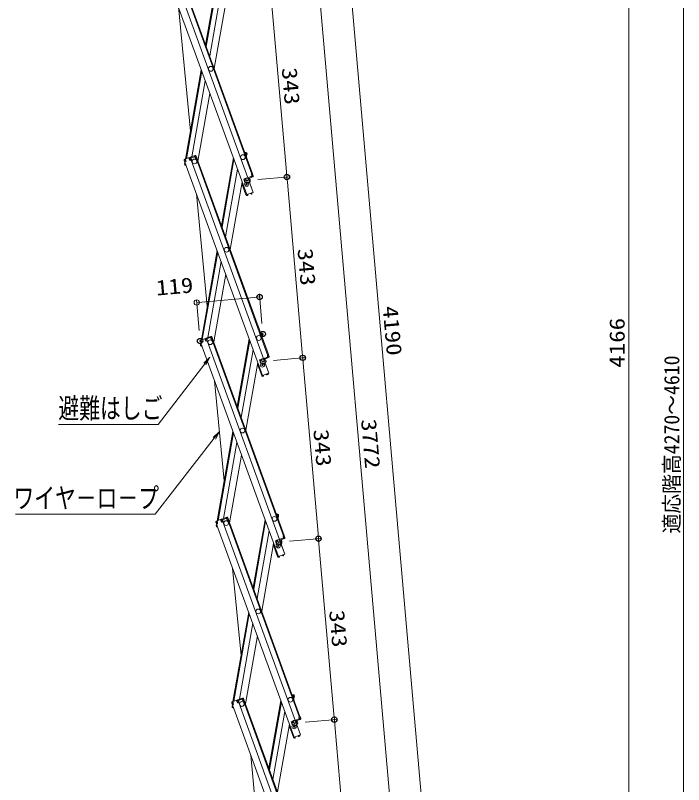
# Model space of a CAD drawing. Units: millimetres, scale not verified, with parts at other scales. Extents: x -2000 to 2000, y -1385 to 1385.
# Drawn here: x -266 to 366, y -517 to 210 of the extents above; entities that cross this region are included whole.
import ezdxf
from ezdxf.enums import TextEntityAlignment as Align

# ---------------------------------------------------------------- set-up
doc = ezdxf.new("R2010")
doc.units = ezdxf.units.MM
doc.header["$LTSCALE"] = 10
doc.header["$PDMODE"] = 32
doc.header["$PDSIZE"] = 5
for name, color, linetype, lineweight in [('0-0_sunpou', 1, 'Continuous', 9), ('0-1_0', 7, 'Continuous', 9), ('2-4_6寸法', 1, 'Continuous', 9)]:
    doc.layers.add(name, color=color, linetype=linetype, lineweight=lineweight)
doc.layers.add('0-2_DEFPOINTS', color=7, linetype='Continuous')
doc.styles.add('ＭＳ ゴシック', font='')
doc.styles.get('ＭＳ ゴシック').set_extended_font_data('MS Gothic')

# ---------------------------------------------------------------- blocks, each defined once
blk = doc.blocks.new('_ORIGIN')
at = {"layer": '0-1_0', "color": 1}
blk.add_line((0, 0), (-10, 0), dxfattribs=at)
blk.add_circle((0, 0), 5, dxfattribs=at)
blk = doc.blocks.new('MLeader28')
at = {"layer": '2-4_6寸法'}
for p, q in [((-72.97, -183.4), (-77.88, -189.72)), ((-136.52, -261.54), (-265.78, -261.54))]:
    blk.add_line(p, q, dxfattribs=at)
for points in [[(-78.93, -188.9), (-72.97, -183.4), (-76.82, -190.54)], [(-77.88, -189.72), (-133.64, -261.54), (-136.52, -261.54)]]:
    blk.add_lwpolyline(points, dxfattribs=at)
at = {"layer": '2-4_6寸法', "color": 2, "style": 'ＭＳ ゴシック', "width": 0.75}
blk.add_text('ワイヤ－ロ－プ', height=19.21, dxfattribs=at).set_placement((-267.66, -261.53), align=Align.BOTTOM_LEFT)
blk = doc.blocks.new('MLeader29')
at = {"layer": '2-4_6寸法'}
for p, q in [((-81.94, -113.19), (-86.81, -119.54)), ((-133.64, -176.87), (-225.11, -176.87))]:
    blk.add_line(p, q, dxfattribs=at)
for points in [[(-87.87, -118.73), (-81.94, -113.19), (-85.75, -120.35)], [(-86.81, -119.54), (-130.76, -176.87), (-133.64, -176.87)]]:
    blk.add_lwpolyline(points, dxfattribs=at)
at = {"layer": '2-4_6寸法', "color": 2, "style": 'ＭＳ ゴシック', "width": 0.75}
blk.add_text('避難はしご', height=19.21, dxfattribs=at).set_placement((-225.11, -176.79), align=Align.BOTTOM_LEFT)

msp = doc.modelspace()

# ---------------------------------------------------------------- linework, layer by layer
at = {"layer": '0-0_sunpou'}
for p, q in [((170.08, -1127.08), (-11.65, 950.13)), ((313.97, 936.18), (313.97, -1136.91)), ((365.62, 925.45), (365.62, -1323.11)), ((-23, 739.16), (140.5, -1129.67)), ((-23.74, 222.78), (-9.66, 61.94)), ((-36.72, 54.55), (-6.74, 57.18)), ((-36.72, 54.55), (-6.74, 57.18)), ((-8.79, 51.98), (5.28, -108.86)), ((-89.48, -61.11), (-40.01, -56.78)), ((-32.84, -81.35), (-35.24, -53.85)), ((-92.15, -87.98), (-94.68, -59.05)), ((-21.77, -116.24), (8.21, -113.62)), ((-21.77, -116.24), (8.21, -113.62)), ((6.15, -118.82), (20.22, -279.66)), ((-6.83, -287.04), (23.15, -284.42)), ((-6.83, -287.04), (23.15, -284.42)), ((21.09, -289.62), (35.17, -450.46)), ((8.11, -457.84), (38.09, -455.22)), ((8.11, -457.84), (38.09, -455.22)), ((36.04, -460.42), (50.11, -621.26))]:
    msp.add_line(p, q, dxfattribs=at)
at = {"layer": '0-1_0'}
for p, q in [((-120.45, 241.62), (-47.17, 40.29)), ((-114.48, 243.79), (-41.21, 42.46)), ((-110.02, 245.42), (-42.44, 59.73)), ((-109.27, 245.69), (-41.69, 60.01)), ((-74.72, 245.71), (-85.99, 181.74)), ((-85.45, 180.24), (-74.17, 244.2)), ((-70.92, 235.28), (-82.2, 171.31)), ((-66.58, 223.34), (-77.85, 159.38)), ((-100.38, 100.14), (-111.75, 217.72)), ((-105, 73.93), (-90.13, 158.31)), ((-104.14, 74.25), (-89.58, 156.8)), ((-98.98, 76.12), (-86.33, 147.88)), ((-93.27, 71.98), (-81.99, 135.94)), ((-49.14, 80.48), (-47.57, 80.21)), ((-48.36, 79.33), (-48.18, 80.32)), ((-106.17, 72.65), (-105.59, 71.06)), ((-101.23, 75.3), (-105.7, 73.68)), ((-105.42, 72.93), (-104.84, 73.14)), ((-105.42, 72.93), (-104.84, 71.33)), ((-105.26, 72.48), (-105.16, 73.02)), ((-104.77, 72.95), (-105.11, 73.89)), ((-104.77, 72.95), (-104.57, 71.16)), ((-101.48, 74.15), (-101.82, 75.09)), ((-100.96, 74.55), (-101.55, 74.34)), ((-101.48, 74.15), (-100.48, 72.65)), ((-100.96, 74.55), (-100.38, 72.96)), ((-96.02, 77.2), (-100.48, 75.58)), ((-99.35, 73.06), (-100.48, 72.65)), ((-100.38, 72.96), (-99.63, 73.23)), ((-95.74, 76.45), (-100.21, 74.83)), ((-100.21, 74.83), (-99.63, 73.23)), ((-100.21, 74.83), (-99.63, 73.23)), ((-99.97, 74.17), (-99.63, 73.23)), ((-99.62, 75.04), (-99.89, 75.79)), ((-99.39, 75.13), (-99.66, 75.88)), ((-99.55, 74.85), (-99.62, 75.04)), ((-99.55, 74.85), (-99.35, 73.06)), ((-99.35, 73.06), (-99.54, 72.99)), ((-99.54, 72.99), (-26.26, -128.34)), ((-96.57, 76.15), (-96.84, 76.9)), ((-96.33, 76.24), (-96.61, 76.99)), ((-96.26, 76.05), (-96.33, 76.24)), ((-96.26, 76.05), (-95.27, 74.55)), ((-95.74, 76.45), (-95.16, 74.85)), ((-95.27, 74.55), (-94.33, 74.89)), ((-95.16, 74.85), (-94.41, 75.13)), ((-95.08, 74.62), (-27.49, -111.06)), ((-94.99, 76.72), (-94.41, 75.13)), ((-94.33, 74.89), (-26.74, -110.79)), ((-59.77, 74.91), (-71.05, 10.95)), ((-70.5, 9.44), (-59.23, 73.41)), ((-48.36, 79.33), (-48.28, 78.12)), ((-47.71, 79.42), (-48.32, 79.53)), ((-48.05, 77.5), (-47.26, 77.36)), ((-47.71, 79.42), (-48, 77.75)), ((-48, 77.75), (-47.21, 77.61)), ((-47.04, 78.59), (-47.5, 75.98)), ((-46.92, 79.28), (-47.21, 77.61)), ((-47.04, 78.59), (-47.21, 77.61)), ((-47.04, 78.59), (-47.21, 77.61)), ((-105.94, 72), (-105.59, 71.06)), ((-105.86, 69.07), (-105.57, 70.75)), ((-105.74, 69.76), (-105.57, 70.75)), ((-104.84, 71.33), (-105.59, 71.06)), ((-105.57, 70.75), (-105.51, 71.09)), ((-105.47, 70.73), (-105.57, 70.75)), ((-104.57, 71.16), (-105.51, 70.82)), ((-105.51, 70.82), (-32.23, -130.51)), ((-105.21, 68.14), (-104.49, 68.02)), ((-105.07, 68.93), (-104.99, 69.4)), ((-105.07, 68.93), (-104.8, 68.88)), ((-104.56, 68.23), (-104.6, 68.04)), ((-55.98, 64.48), (-67.25, 0.51)), ((-42.63, 59.67), (-41.69, 60.01)), ((-42.43, 57.88), (-42.63, 59.67)), ((-42.35, 59.5), (-41.6, 59.77)), ((-41.77, 57.9), (-42.35, 59.5)), ((-41.6, 59.77), (-41.26, 58.83)), ((-41.02, 58.18), (-41.6, 59.77)), ((-51.63, 52.54), (-62.91, -11.42)), ((-47.88, 40.19), (-51.8, 50.95)), ((-48.28, 55.53), (-49.92, 54.94)), ((-49.92, 54.94), (-49.14, 52.77)), ((-47.76, 54.12), (-49.41, 53.53)), ((-48.28, 55.53), (-47.49, 53.37)), ((-45.83, 56.64), (-46.3, 56.47)), ((-45.96, 55.53), (-41.21, 42.46)), ((-45.83, 56.64), (-45.49, 55.7)), ((-41.77, 57.9), (-45.76, 56.45)), ((-42.43, 57.66), (-45.76, 56.45)), ((-41.5, 57.15), (-45.49, 55.7)), ((-42.59, 57.6), (-42.32, 56.85)), ((-42.43, 57.88), (-42.36, 57.69)), ((-42.36, 57.69), (-42.08, 56.94)), ((-84.43, -64.91), (-94.67, 41.05)), ((-47.88, 40.19), (-47.22, 40.43)), ((-47.81, 40.01), (-47.88, 40.19)), ((-41.21, 42.46), (-47.17, 40.29)), ((-47.06, 40.28), (-47.08, 40.33)), ((-46.24, 40.35), (-47.06, 40.28)), ((-46.42, 39.53), (-46.99, 39.48)), ((-46.42, 39.53), (-46.19, 39.8)), ((-46.24, 40.35), (-46.19, 39.8)), ((-43.37, 41.4), (-42.69, 41.87)), ((-42.69, 41.87), (-42.71, 41.92)), ((-42.71, 40.88), (-42.23, 41.21)), ((-41.94, 42.14), (-41.96, 42.19)), ((-90.06, -96.87), (-75.18, -12.49)), ((-89.19, -96.55), (-74.64, -14)), ((-84.04, -94.68), (-71.39, -22.92)), ((-78.32, -98.82), (-67.04, -34.86)), ((-81.07, -93.6), (-85.54, -95.22)), ((-80.8, -94.35), (-85.26, -95.97)), ((-81.62, -94.65), (-81.9, -93.9)), ((-81.39, -94.56), (-81.66, -93.81)), ((-80.8, -94.35), (-80.22, -95.95)), ((-80.05, -94.07), (-79.47, -95.67)), ((-34.2, -90.31), (-32.62, -90.59)), ((-33.41, -91.47), (-33.24, -90.48)), ((-33.41, -91.47), (-33.34, -92.68)), ((-32.76, -91.38), (-33.38, -91.27)), ((-33.11, -93.3), (-32.31, -93.44)), ((-32.76, -91.38), (-33.06, -93.05)), ((-33.06, -93.05), (-32.27, -93.19)), ((-32.1, -92.21), (-32.56, -94.82)), ((-31.97, -91.52), (-32.27, -93.19)), ((-32.1, -92.21), (-32.27, -93.19)), ((-32.1, -92.21), (-32.27, -93.19)), ((-91.23, -98.14), (-90.65, -99.74)), ((-90.99, -98.8), (-90.65, -99.74)), ((-90.92, -101.73), (-90.62, -100.05)), ((-90.8, -101.04), (-90.62, -100.05)), ((-86.29, -95.49), (-90.75, -97.12)), ((-89.9, -99.47), (-90.65, -99.74)), ((-89.63, -99.64), (-90.56, -99.98)), ((-90.56, -99.98), (-17.29, -301.31)), ((-90.48, -97.87), (-89.89, -97.66)), ((-90.48, -97.87), (-89.9, -99.47)), ((-90.32, -98.32), (-90.22, -97.78)), ((-89.82, -97.85), (-90.17, -96.91)), ((-90.13, -101.87), (-90.05, -101.4)), ((-89.82, -97.85), (-89.63, -99.64)), ((-86.54, -96.65), (-86.88, -95.71)), ((-86.02, -96.25), (-86.6, -96.46)), ((-86.54, -96.65), (-85.54, -98.15)), ((-86.02, -96.25), (-85.44, -97.84)), ((-84.41, -97.74), (-85.54, -98.15)), ((-85.44, -97.84), (-84.68, -97.57)), ((-85.26, -95.97), (-84.68, -97.57)), ((-85.26, -95.97), (-84.68, -97.57)), ((-85.03, -96.63), (-84.68, -97.57)), ((-84.68, -95.76), (-84.95, -95.01)), ((-84.44, -95.67), (-84.72, -94.92)), ((-84.61, -95.95), (-84.68, -95.76)), ((-84.61, -95.95), (-84.41, -97.74)), ((-84.41, -97.74), (-84.6, -97.81)), ((-84.6, -97.81), (-11.32, -299.13)), ((-81.32, -94.75), (-81.39, -94.56)), ((-81.32, -94.75), (-80.32, -96.25)), ((-80.32, -96.25), (-79.38, -95.91)), ((-80.22, -95.95), (-79.47, -95.67)), ((-80.13, -96.18), (-12.55, -281.86)), ((-79.38, -95.91), (-11.8, -281.59)), ((-44.83, -95.89), (-56.11, -159.85)), ((-55.56, -161.36), (-44.28, -97.39)), ((-90.27, -102.66), (-89.54, -102.78)), ((-90.13, -101.87), (-89.86, -101.92)), ((-89.62, -102.57), (-89.65, -102.76)), ((-41.03, -106.32), (-52.31, -170.28)), ((-33.33, -115.27), (-34.98, -115.86)), ((-34.98, -115.86), (-34.19, -118.03)), ((-33.33, -115.27), (-32.55, -117.43)), ((-30.89, -114.16), (-31.36, -114.33)), ((-31.02, -115.27), (-26.26, -128.34)), ((-30.89, -114.16), (-30.55, -115.1)), ((-26.83, -112.9), (-30.82, -114.35)), ((-27.48, -113.14), (-30.82, -114.35)), ((-26.55, -113.65), (-30.55, -115.1)), ((-27.68, -111.13), (-26.74, -110.79)), ((-27.48, -112.92), (-27.68, -111.13)), ((-27.65, -113.2), (-27.38, -113.95)), ((-27.48, -112.92), (-27.41, -113.11)), ((-27.41, -111.3), (-26.66, -111.03)), ((-26.83, -112.9), (-27.41, -111.3)), ((-27.41, -113.11), (-27.14, -113.86)), ((-26.66, -111.03), (-26.31, -111.97)), ((-26.08, -112.62), (-26.66, -111.03)), ((-36.69, -118.26), (-47.97, -182.22)), ((-32.94, -130.61), (-36.86, -119.85)), ((-32.82, -116.68), (-34.47, -117.27)), ((-32.94, -130.61), (-32.28, -130.37)), ((-32.87, -130.79), (-32.94, -130.61)), ((-26.26, -128.34), (-32.23, -130.51)), ((-32.12, -130.52), (-32.14, -130.47)), ((-31.29, -130.45), (-32.12, -130.52)), ((-31.29, -130.45), (-31.25, -131)), ((-28.43, -129.4), (-27.75, -128.93)), ((-27.75, -128.93), (-27.77, -128.88)), ((-27.76, -129.92), (-27.29, -129.58)), ((-27, -128.66), (-27.01, -128.61)), ((-68.47, -229.96), (-77.59, -135.63)), ((-31.47, -131.27), (-32.05, -131.32)), ((-31.47, -131.27), (-31.25, -131)), ((-75.12, -267.67), (-60.24, -183.29)), ((-74.25, -267.35), (-59.69, -184.8)), ((-69.1, -265.47), (-56.44, -193.72)), ((-63.38, -269.62), (-52.1, -205.66)), ((-19.25, -261.11), (-17.68, -261.39)), ((-18.47, -262.27), (-18.3, -261.28)), ((-71.35, -266.29), (-75.81, -267.92)), ((-75.54, -268.67), (-74.95, -268.46)), ((-75.54, -268.67), (-74.96, -270.27)), ((-75.37, -269.12), (-75.28, -268.58)), ((-74.88, -268.64), (-75.22, -267.71)), ((-74.88, -268.64), (-74.68, -270.43)), ((-71.59, -267.45), (-71.93, -266.51)), ((-71.07, -267.05), (-71.66, -267.26)), ((-71.59, -267.45), (-70.59, -268.95)), ((-71.07, -267.05), (-70.49, -268.64)), ((-66.13, -264.4), (-70.6, -266.02)), ((-69.47, -268.54), (-70.59, -268.95)), ((-70.49, -268.64), (-69.74, -268.37)), ((-65.86, -265.15), (-70.32, -266.77)), ((-70.32, -266.77), (-69.74, -268.37)), ((-70.32, -266.77), (-69.74, -268.37)), ((-70.08, -267.43), (-69.74, -268.37)), ((-69.73, -266.56), (-70.01, -265.81)), ((-69.5, -266.47), (-69.77, -265.72)), ((-69.67, -266.75), (-69.73, -266.56)), ((-69.67, -266.75), (-69.47, -268.54)), ((-69.47, -268.54), (-69.65, -268.6)), ((-69.65, -268.6), (3.62, -469.93)), ((-66.68, -265.45), (-66.95, -264.7)), ((-66.45, -265.36), (-66.72, -264.61)), ((-66.38, -265.55), (-66.45, -265.36)), ((-66.38, -265.55), (-65.38, -267.05)), ((-65.86, -265.15), (-65.28, -266.75)), ((-65.38, -267.05), (-64.44, -266.71)), ((-65.28, -266.75), (-64.53, -266.47)), ((-65.19, -266.98), (2.39, -452.66)), ((-65.11, -264.87), (-64.53, -266.47)), ((-64.44, -266.71), (3.14, -452.39)), ((-29.89, -266.69), (-41.16, -330.65)), ((-40.62, -332.16), (-29.34, -268.19)), ((-18.47, -262.27), (-18.39, -263.47)), ((-17.82, -262.18), (-18.44, -262.07)), ((-18.17, -264.1), (-17.37, -264.24)), ((-17.82, -262.18), (-18.11, -263.85)), ((-18.11, -263.85), (-17.33, -263.99)), ((-17.15, -263.01), (-17.61, -265.62)), ((-17.03, -262.32), (-17.33, -263.99)), ((-17.15, -263.01), (-17.33, -263.99)), ((-17.15, -263.01), (-17.33, -263.99)), ((-76.29, -268.94), (-75.71, -270.54)), ((-76.05, -269.6), (-75.71, -270.54)), ((-75.98, -272.53), (-75.68, -270.85)), ((-75.85, -271.84), (-75.68, -270.85)), ((-74.96, -270.27), (-75.71, -270.54)), ((-75.68, -270.85), (-75.62, -270.51)), ((-75.59, -270.87), (-75.68, -270.85)), ((-74.68, -270.43), (-75.62, -270.78)), ((-75.62, -270.78), (-2.34, -472.11)), ((-75.33, -273.45), (-74.6, -273.58)), ((-75.19, -272.67), (-75.1, -272.2)), ((-75.19, -272.67), (-74.92, -272.71)), ((-74.68, -273.37), (-74.71, -273.56)), ((-26.09, -277.12), (-37.37, -341.08)), ((-12.74, -281.93), (-11.8, -281.59)), ((-12.54, -283.72), (-12.74, -281.93)), ((-12.47, -282.1), (-11.71, -281.83)), ((-11.88, -283.7), (-12.47, -282.1)), ((-11.71, -281.83), (-11.37, -282.77)), ((-11.13, -283.42), (-11.71, -281.83)), ((-21.75, -289.05), (-33.02, -353.02)), ((-18.39, -286.06), (-20.04, -286.66)), ((-20.04, -286.66), (-19.25, -288.82)), ((-17.88, -287.47), (-19.52, -288.07)), ((-18.39, -286.06), (-17.6, -288.23)), ((-15.95, -284.96), (-16.42, -285.13)), ((-16.07, -286.07), (-11.32, -299.13)), ((-15.95, -284.96), (-15.6, -285.9)), ((-11.88, -283.7), (-15.88, -285.15)), ((-12.54, -283.94), (-15.88, -285.15)), ((-11.61, -284.45), (-15.6, -285.9)), ((-12.71, -284), (-12.43, -284.75)), ((-12.54, -283.72), (-12.47, -283.91)), ((-12.47, -283.91), (-12.2, -284.66)), ((-18, -301.4), (-21.91, -290.65)), ((-18, -301.4), (-17.34, -301.17)), ((-17.93, -301.59), (-18, -301.4)), ((-11.32, -299.13), (-17.29, -301.31)), ((-17.18, -301.32), (-17.19, -301.27)), ((-16.35, -301.25), (-17.18, -301.32)), ((-16.53, -302.07), (-17.11, -302.12)), ((-16.53, -302.07), (-16.3, -301.79)), ((-16.35, -301.25), (-16.3, -301.79)), ((-13.48, -300.2), (-12.81, -299.73)), ((-12.81, -299.73), (-12.82, -299.68)), ((-12.82, -300.72), (-12.35, -300.38)), ((-12.05, -299.46), (-12.07, -299.41)), ((-52.51, -395), (-60.51, -312.3)), ((-60.18, -438.47), (-45.3, -354.09)), ((-59.31, -438.15), (-44.75, -355.6)), ((-54.15, -436.27), (-41.5, -364.52)), ((-48.44, -440.42), (-37.16, -376.46)), ((-51.19, -435.2), (-55.65, -436.82)), ((-51.74, -436.25), (-52.01, -435.49)), ((-51.5, -436.16), (-51.78, -435.41)), ((-50.16, -435.67), (-49.58, -437.27)), ((-4.31, -431.91), (-2.74, -432.19)), ((-3.53, -433.07), (-3.35, -432.08)), ((-3.53, -433.07), (-3.45, -434.27)), ((-2.88, -432.98), (-3.49, -432.87)), ((-3.22, -434.9), (-2.43, -435.04)), ((-2.88, -432.98), (-3.17, -434.65)), ((-3.17, -434.65), (-2.38, -434.79)), ((-2.21, -433.81), (-2.67, -436.42)), ((-2.09, -433.12), (-2.38, -434.79)), ((-2.21, -433.81), (-2.38, -434.79)), ((-2.21, -433.81), (-2.38, -434.79)), ((-61.35, -439.74), (-60.76, -441.34)), ((-61.11, -440.4), (-60.76, -441.34)), ((-61.03, -443.33), (-60.74, -441.65)), ((-60.91, -442.64), (-60.74, -441.65)), ((-56.4, -437.09), (-60.87, -438.72)), ((-60.01, -441.07), (-60.76, -441.34)), ((-60.74, -441.65), (-60.68, -441.31)), ((-60.64, -441.67), (-60.74, -441.65)), ((-59.74, -441.23), (-60.68, -441.58)), ((-60.68, -441.58), (12.6, -642.91)), ((-60.59, -439.47), (-60.01, -439.26)), ((-60.59, -439.47), (-60.01, -441.07)), ((-60.43, -439.92), (-60.34, -439.38)), ((-59.94, -439.44), (-60.28, -438.5)), ((-60.24, -443.47), (-60.16, -443)), ((-59.94, -439.44), (-59.74, -441.23)), ((-56.65, -438.25), (-56.99, -437.31)), ((-56.13, -437.85), (-56.72, -438.06)), ((-56.65, -438.25), (-55.65, -439.75)), ((-56.13, -437.85), (-55.55, -439.44)), ((-54.52, -439.34), (-55.65, -439.75)), ((-55.55, -439.44), (-54.8, -439.17)), ((-50.92, -435.95), (-55.38, -437.57)), ((-55.38, -437.57), (-54.8, -439.17)), ((-55.38, -437.57), (-54.8, -439.17)), ((-55.14, -438.23), (-54.8, -439.17)), ((-54.79, -437.36), (-55.07, -436.61)), ((-54.56, -437.27), (-54.83, -436.52)), ((-54.72, -437.55), (-54.79, -437.36)), ((-54.72, -437.55), (-54.52, -439.34)), ((-54.52, -439.34), (-54.71, -439.4)), ((-54.71, -439.4), (18.57, -640.73)), ((-51.43, -436.35), (-51.5, -436.16)), ((-51.43, -436.35), (-50.44, -437.85)), ((-50.92, -435.95), (-50.33, -437.54)), ((-50.44, -437.85), (-49.5, -437.51)), ((-50.33, -437.54), (-49.58, -437.27)), ((-50.25, -437.78), (17.33, -623.46)), ((-49.5, -437.51), (18.09, -623.19)), ((-14.94, -437.49), (-26.22, -501.45)), ((-25.67, -502.96), (-14.4, -438.99)), ((-60.38, -444.25), (-59.66, -444.38)), ((-60.24, -443.47), (-59.97, -443.51)), ((-59.73, -444.17), (-59.77, -444.36)), ((-11.15, -447.92), (-22.43, -511.88)), ((-3.45, -456.86), (-5.09, -457.46)), ((-5.09, -457.46), (-4.31, -459.62)), ((-3.45, -456.86), (-2.66, -459.03)), ((-1, -455.76), (-1.47, -455.93)), ((-1.13, -456.87), (3.62, -469.93)), ((-1, -455.76), (-0.66, -456.7)), ((3.06, -454.5), (-0.93, -455.95)), ((2.4, -454.74), (-0.93, -455.95)), ((3.33, -455.25), (-0.66, -456.7)), ((2.2, -452.73), (3.14, -452.39)), ((2.4, -454.52), (2.2, -452.73)), ((2.24, -454.8), (2.51, -455.55)), ((2.4, -454.52), (2.47, -454.71)), ((2.47, -454.71), (2.75, -455.46)), ((2.48, -452.9), (3.23, -452.62)), ((3.06, -454.5), (2.48, -452.9)), ((3.23, -452.62), (3.57, -453.56)), ((3.81, -454.22), (3.23, -452.62)), ((-6.8, -459.85), (-18.08, -523.82)), ((-3.05, -472.2), (-6.97, -461.44)), ((-2.94, -458.27), (-4.58, -458.87)), ((-3.05, -472.2), (-2.4, -471.96)), ((3.62, -469.93), (-2.34, -472.11)), ((-2.23, -472.12), (-2.25, -472.07)), ((-1.41, -472.05), (-2.23, -472.12)), ((-1.41, -472.05), (-1.36, -472.59)), ((1.46, -471), (2.14, -470.53)), ((2.14, -470.53), (2.12, -470.48)), ((2.12, -471.52), (2.6, -471.18)), ((2.89, -470.25), (2.87, -470.21)), ((-2.98, -472.39), (-3.05, -472.2)), ((-1.59, -472.87), (-2.16, -472.92)), ((-1.59, -472.87), (-1.36, -472.59)), ((-36.55, -560.05), (-43.43, -488.98))]:
    msp.add_line(p, q, dxfattribs=at)
for points in [[(-43.37, 41.4), (-43.06, 40.94), (-42.71, 40.88)], [(-90.53, -100.07), (-90.62, -100.05), (-90.56, -99.71)], [(-28.43, -129.4), (-28.11, -129.85), (-27.76, -129.92)], [(-13.48, -300.2), (-13.17, -300.65), (-12.82, -300.72)], [(1.46, -471), (1.77, -471.45), (2.12, -471.52)]]:
    msp.add_lwpolyline(points, dxfattribs=at)
for centre, radius in [((-81.13, 159.09), 2.25), ((-96.54, 71.69), 2.25), ((-96.54, 71.69), 2.25), ((-50.77, 75.7), 2.25), ((-47.29, 50.25), 2), ((-47.29, 50.25), 0.6), ((-66.19, -11.71), 2.25), ((-35.83, -95.1), 2.25), ((-81.6, -99.11), 2.25), ((-81.6, -99.11), 2.25), ((-32.34, -120.55), 2), ((-32.34, -120.55), 0.6), ((-51.24, -182.51), 2.25), ((-66.65, -269.91), 2.25), ((-66.65, -269.91), 2.25), ((-20.89, -265.9), 2.25), ((-17.4, -291.34), 2), ((-17.4, -291.34), 0.6), ((-36.3, -353.3), 2.25), ((-5.94, -436.7), 2.25), ((-51.71, -440.71), 2.25), ((-51.71, -440.71), 2.25), ((-2.46, -462.14), 2), ((-2.46, -462.14), 0.6)]:
    msp.add_circle(centre, radius, dxfattribs=at)
for centre, start, end in [((-47.71, 79.42), 350, 80), ((-105.42, 72.93), 110, 200), ((-100.96, 74.55), 20, 110), ((-100.21, 74.83), 110, 140), ((-95.74, 76.45), 20, 110), ((-105.07, 68.93), 170, 260), ((-41.77, 57.9), 290, 20), ((-51.05, 51.23), 117.18076, 200), ((-47.06, 40.28), 200, 275), ((-42.69, 41.87), 305, 20), ((-80.8, -94.35), 20, 110), ((-32.76, -91.38), 350, 80), ((-90.48, -97.87), 110, 200), ((-86.02, -96.25), 20, 110), ((-85.26, -95.97), 110, 140), ((-90.13, -101.87), 170, 260), ((-26.83, -112.9), 290, 20), ((-36.1, -119.57), 117.18076, 200), ((-27.75, -128.93), 305, 20), ((-32.12, -130.52), 200, 275), ((-17.82, -262.18), 350, 80), ((-75.54, -268.67), 110, 200), ((-71.07, -267.05), 20, 110), ((-70.32, -266.77), 110, 140), ((-65.86, -265.15), 20, 110), ((-75.19, -272.67), 170, 260), ((-21.16, -290.37), 117.18076, 200), ((-11.88, -283.7), 290, 20), ((-17.18, -301.32), 200, 275), ((-12.81, -299.73), 305, 20), ((-50.92, -435.95), 20, 110), ((-2.88, -432.98), 350, 80), ((-60.59, -439.47), 110, 200), ((-56.13, -437.85), 20, 110), ((-55.38, -437.57), 110, 140), ((-60.24, -443.47), 170, 260), ((3.06, -454.5), 290, 20), ((-6.22, -461.17), 117.18076, 200), ((2.14, -470.53), 305, 20), ((-2.23, -472.12), 200, 275)]:
    msp.add_arc(centre, 0.8, start, end, dxfattribs=at)
at = {"layer": '0-2_DEFPOINTS'}
for p in [(-9.23, 56.96), (-46.68, 53.68), (-46.68, 53.68), (-35.02, -56.34), (-31.97, -91.31), (-91.28, -97.94), (-31.73, -117.12), (-31.73, -117.12), (5.71, -113.84), (20.66, -284.64), (-16.79, -287.92), (-16.79, -287.92), (-1.85, -458.72), (-1.85, -458.72), (35.6, -455.44)]:
    msp.add_point(p, dxfattribs=at)

# ---------------------------------------------------------------- block references
at = {"layer": '0-0_sunpou', "xscale": 0.5, "yscale": 0.5}
for p, rotation in [((-9.23, 56.96), 275), ((-9.23, 56.96), 95), ((-35.02, -56.34), 5), ((-94.46, -61.54), 185), ((5.71, -113.84), 275), ((5.71, -113.84), 95), ((20.66, -284.64), 275), ((20.66, -284.64), 95), ((35.6, -455.44), 275), ((35.6, -455.44), 95)]:
    msp.add_blockref('_ORIGIN', p, dxfattribs=dict(at, rotation=rotation))
at = {"layer": '2-4_6寸法'}
for name in ['MLeader29', 'MLeader28']:
    msp.add_blockref(name, (0, 0), dxfattribs=at)

# ---------------------------------------------------------------- texts
at = {"layer": '0-0_sunpou', "color": 2, "style": 'ＭＳ ゴシック'}
for s, height, rotation, width, p in [('343', 14.44, 275, 1.2, (-18.47, 159.41)), ('343', 14.44, 275, 1.2, (-3.53, -11.39)), ('119', 14.44, 5, 1.2, (-131.99, -59.34)), ('4190', 14.44, 275, 1.2, (76.95, -65.73)), ('4166', 14.44, 90, 1.2, (314.25, -123.22)), ('適応階高4270～4610', 14.43, 90, 0.95, (365.89, -279.69)), ('3772', 14.44, 275, 1.2, (56.48, -172.51)), ('343', 14.44, 275, 1.2, (11.42, -182.19)), ('343', 14.44, 275, 1.2, (26.36, -352.99))]:
    msp.add_text(s, height=height, rotation=rotation, dxfattribs=dict(at, width=width)).set_placement(p, align=Align.BOTTOM_LEFT)

doc.saveas('drawing.dxf')
